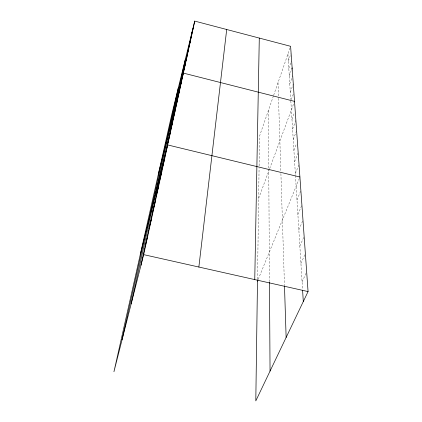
<?xml version="1.0" encoding="UTF-8"?>
<svg xmlns="http://www.w3.org/2000/svg" width="422" height="422" viewBox="0 0 422 422"><rect width="100%" height="100%" fill="white"/><g stroke="black" fill="none" stroke-linecap="round" stroke-linejoin="round"><path stroke-width="0.32" stroke-dasharray="2.11 1.58" d="M257.51 279.237L259.071 168.389M259.108 165.857L259.525 136.116L273.451 95.873M273.667 95.251L290.605 46.309M288.358 61.095L290.89 53.842M288.812 68.406L291.396 61.063M289.286 76.018L291.707 69.197M289.777 83.946L292.704 75.786M290.294 92.212L293.285 83.946M291.264 99.645L293.237 94.259M258.649 198.366L269.442 169.19M269.669 168.578L294.303 101.976M291.971 119.278L294.271 113.138M292.588 129.143L295.88 120.439M293.227 139.476L296.386 131.247M293.902 150.316L296.45 143.77M294.609 161.7L297.937 153.265M295.353 173.674L298.776 165.134M258.206 279.396L299.673 177.593M296.988 199.981L300.633 191.187M297.89 214.471L301.651 205.577M298.845 229.821L302.727 220.822M299.852 246.11L303.887 236.979M300.928 263.423L305.364 253.622M302.078 281.864L306.398 272.554M287.92 54.063L290.753 99.608M290.827 100.842L295.432 174.935M295.469 175.563L302.563 289.735M278.014 82.696L278.494 97.73M278.509 98.342L280.852 171.738M280.91 173.611L284.465 285.156M268.371 110.548L268.745 168.436M268.751 169.085L269.473 281.659"/><path stroke-width="0.63" d="M257.504 279.881L255.801 400.9L308.065 291.576L290.605 46.309L194.742 21.1L171.786 114.399L113.935 371.735L143.67 254.635L194.742 21.1M254.751 279.596L259.293 38.075M198.862 267.036L226.698 29.503M140.948 265.354L192.759 29.165M131.163 303.887L185.437 58.932M122.021 339.895L178.316 87.866M191.303 35.807L193.318 27.63M189.789 42.717L191.831 34.43M188.207 49.917L190.28 41.514M186.561 57.424L188.666 48.899M184.847 65.252L186.978 56.611M183.048 73.428L185.216 64.671M158.271 174.513L183.375 73.096L294.524 101.37M179.213 90.925L181.444 81.915M177.156 100.294L179.424 91.157M175.003 110.121L177.303 100.853M172.74 120.439L175.072 111.039M170.356 131.284L172.73 121.752M167.856 142.699L170.261 133.035M140.215 254.83L167.661 144.931L299.91 177.013M162.343 167.819L164.828 157.886M159.3 181.687L161.826 171.612M156.077 196.388L158.64 186.181M152.648 212.013L155.254 201.669M148.998 228.645L151.646 218.174M145.11 246.385L147.79 235.787M291.707 69.197L292.145 67.958M257.483 281.163L257.963 279.986M143.67 254.635L308.065 291.576M302.606 290.389L303.297 301.545M284.486 285.81L286.132 337.458M269.479 282.297L270.048 371.091"/></g></svg>
